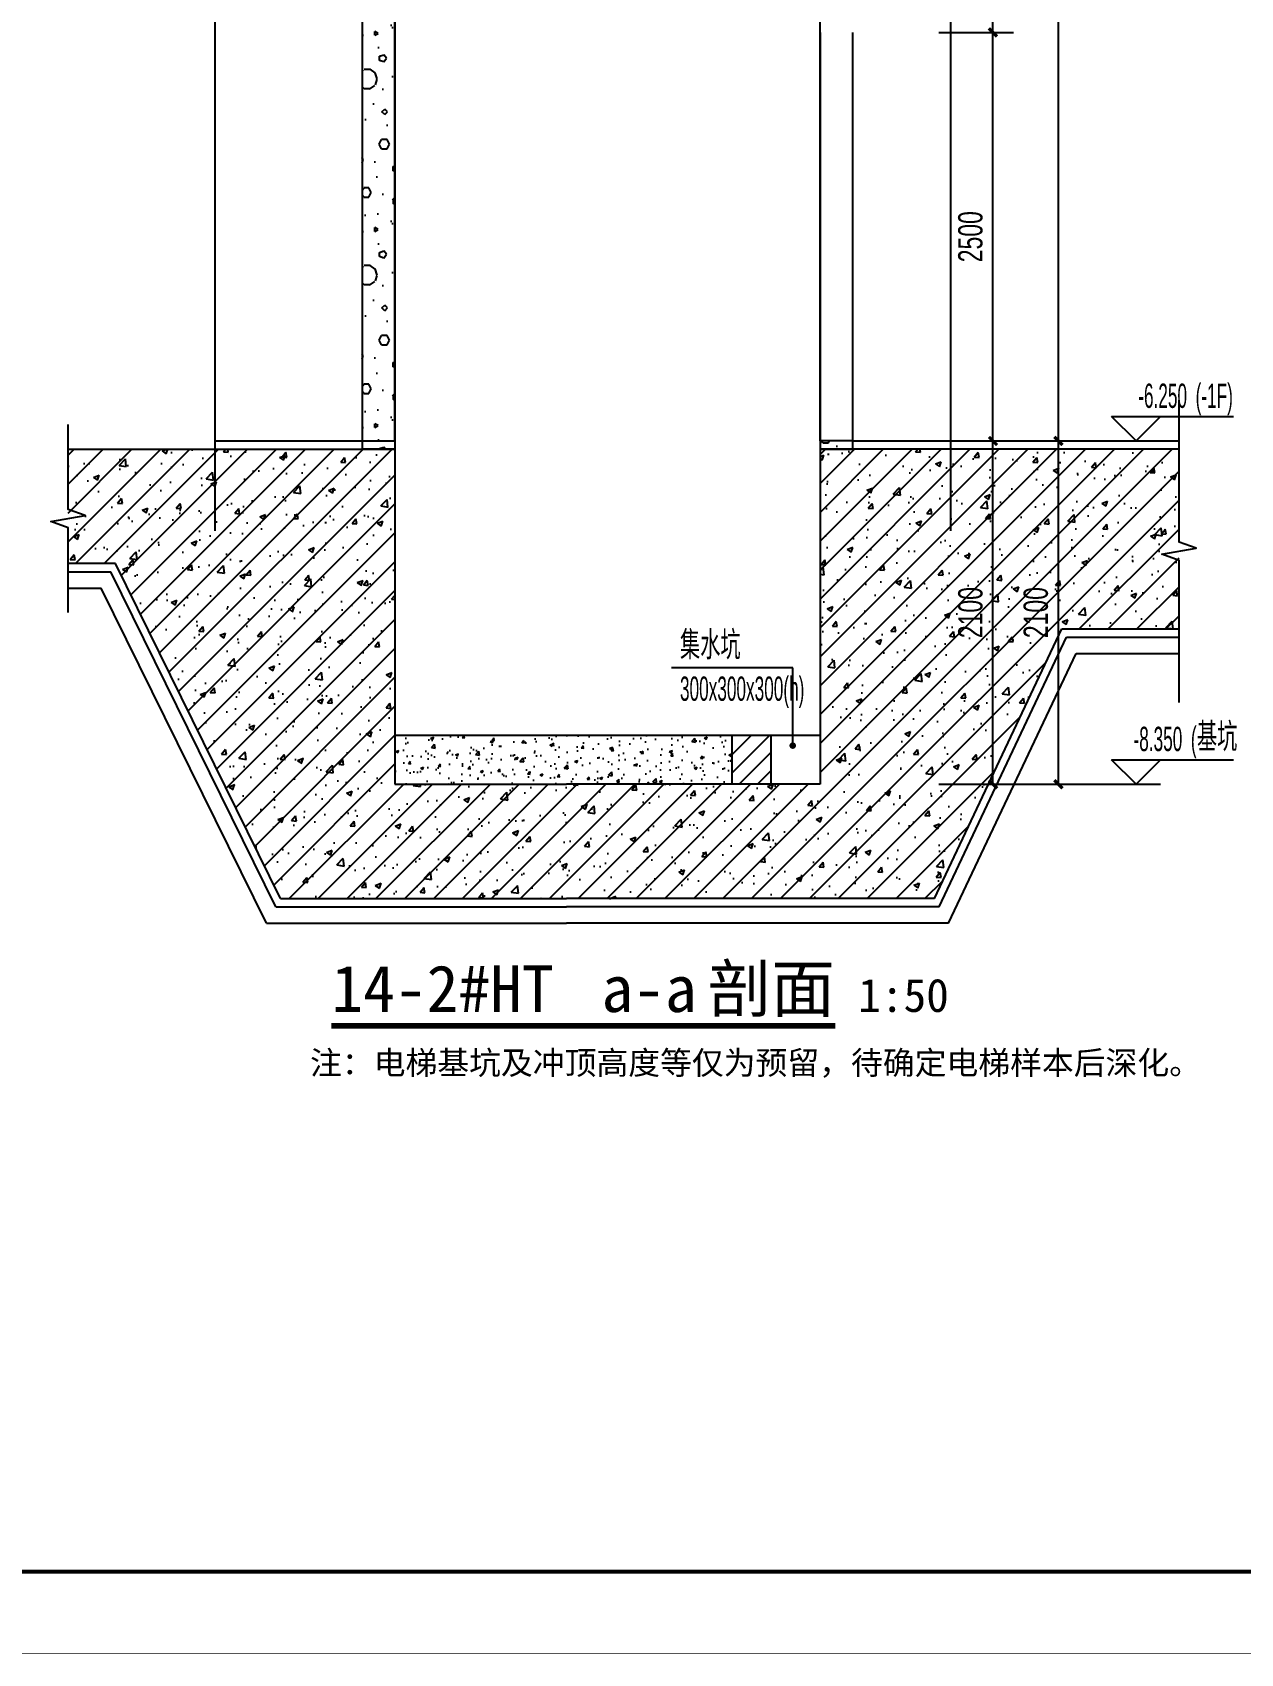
# Model space of a CAD drawing. Extents: x -26219 to 315419, y -160410 to -120810.
# Drawn here: x 302892 to 310283, y -156064 to -146144 of the extents above; entities that cross this region are included whole.
import ezdxf
from ezdxf.xclip import XClip

# ---------------------------------------------------------------- set-up
doc = ezdxf.new("R2010")
doc.units = 0
doc.header["$LTSCALE"] = 1000
doc.header["$MEASUREMENT"] = 0
doc.header["$XCLIPFRAME"] = 0
doc.linetypes.add('104-14# 核心筒$2$DOTE', pattern=[2.42, 2, -0.2, 0.02, -0.2])
for name, color, linetype in [('01-标注_尺寸', 124, 'Continuous'), ('01-标注_标高', 200, 'Continuous'), ('01-标注_符号', 200, 'Continuous'), ('02-TEXT_标注', 130, 'Continuous'), ('05-填充_天正', 26, 'Continuous'), ('104-14# 核心筒$2$A_AXIS-轴线', 36, '104-14# 核心筒$2$DOTE'), ('A-C_窗', 140, 'Continuous'), ('A-SUR_保温', 222, 'Continuous'), ('A_STR-砌块墙', 121, 'Continuous'), ('A_STR-砼柱', 51, 'Continuous'), ('DIM_SYMB', 3, 'Continuous'), ('建-标注-文本', 254, 'Continuous'), ('建-标注-符号', 75, 'Continuous'), ('建-标注-索引', 75, 'Continuous')]:
    doc.layers.add(name, color=color, linetype=linetype)
doc.styles.add('_TCH_DIM', font='ros.shx', dxfattribs={"width": 0.75, "bigfont": 'jd.shx'})
doc.styles.add('_TCH_DIM_T3', font='ros.shx', dxfattribs={"width": 0.705882, "bigfont": 'jd.shx'})
doc.styles.get("Standard").update_dxf_attribs({"font": 'STXIHEI_0.TTF'})
doc.dimstyles.new('_TCH_ARCH&&50', dxfattribs={"dimtxt": 148.75, "dimasz": 50, "dimexe": 125, "dimexo": 150, "dimgap": 63.125, "dimtad": 1, "dimdec": 0, "dimzin": 0, "dimdsep": 46, "dimtxsty": '_TCH_DIM_T3', "dimblk": 'ARCHTICK', "dimcen": 0.09, "dimclrt": 7, "dimazin": 2, "dimtfac": 1, "dimtdec": 0, "dimtix": 1, "dimtmove": 2, "dimatfit": 3, "dimfxl": 0, "dimtolj": 1, "dimtzin": 0, "dimarcsym": 0})
pattern_1 = [(0, (177, -183), (300, 600), [0, -600]), (0, (-174, -264), (300, 600), [0, -600]), (0, (21, -270), (300, 600), [0, -600]), (0, (234, -93), (300, 600), [0, -600]), (0, (-15, -300), (300, 600), [0, -600]), (0, (294, 285), (300, 600), [0, -600]), (0, (111, 237), (300, 600), [0, -600]), (0, (207, 162), (300, 600), [0, -600]), (0, (-282, 150), (300, 600), [0, -600]), (0, (12, 123), (300, 600), [0, -600]), (0, (-102, -30), (300, 600), [0, -600]), (0, (-96, -255), (300, 600), [0, -600]), (0, (129, -279), (300, 600), [0, -600]), (0, (294, -15), (300, 600), [0, -600]), (0, (-267, -108), (300, 600), [0, -600]), (0, (-216, -6), (300, 600), [0, -600]), (0, (18, -48), (300, 600), [0, -600]), (0, (-66, -135), (300, 600), [0, -600]), (0, (-114, 63), (300, 600), [0, -600]), (0, (-39, 288), (300, 600), [0, -600]), (0, (-243, -234), (300, 600), [0, -600]), (0, (87, 165), (300, 600), [0, -600]), (0, (-192, 174), (300, 600), [0, -600]), (0, (-240, 252), (300, 600), [0, -600]), (130.601294, (257.143, 97.143), (-1499.9999834, 1800.000008), [26.3416, -11037.111]), (18.43495, (214.29, 108.57), (1499.999994, 599.999996), [27.1052, -3767.6279]), (90, (214.3, 82.86), (300, 600), [25.7143, -1174.2857]), (161.56505, (240, 74.29), (-1500.000008, 599.999955), [27.1052, -3767.6279]), (53.130102, (240, 74.29), (300, 600), [28.5714, -2971.4285]), (135, (262.86, -231.43), (-300.00004, 599.99996), [24.2437, -1672.8126]), (45, (228.57, -231.43), (300, 600), [24.2437, -1672.8126]), (135, (245.71, -248.57), (-300.00004, 599.99996), [24.2437, -1672.8126]), (45, (245.71, -248.57), (300, 600), [24.2437, -1672.8126]), (116.56505, (-25.7, 171.43), (-5e-05, 1200), [31.9438, -638.8765]), (180, (-40, 200), (-300, 600), [34.2857, -565.7142]), (63.43495, (-88.57, 171.43), (3e-06, 1200), [31.9438, -638.8765]), (116.56505, (-74.3, 142.86), (-5e-05, 1200), [31.9438, -638.8765]), (0, (-74.3, 142.86), (300, 600), [34.2857, -565.7142]), (63.43495, (-40, 142.86), (3e-06, 1200), [31.9438, -638.8765]), (107.102728, (200, -31.429), (-899.9999656, 3000.0000048), [38.8613, -16282.9025]), (143.972626, (188.57, 5.714), (-5699.999928, 4199.999995), [38.8613, -8122.02]), (180, (157.14, 28.6), (-300, 600), [37.1429, -562.8571]), (36.027373, (88.57, 5.714), (5699.999958, 4199.999955), [38.8613, -8122.02]), (71.56505, (77.14, -28.57), (900.000005, 2999.999995), [36.1403, -3758.5928]), (107.102728, (88.571, -65.714), (-899.9999656, 3000.0000048), [38.8613, -16282.9025]), (143.972626, (120, -88.57), (-5699.999928, 4199.999995), [38.8613, -8122.02]), (0, (120, -88.6), (300, 600), [37.1429, -562.8571]), (36.027373, (157.143, -88.57), (5699.999958, 4199.999955), [38.8613, -8122.02]), (71.56505, (188.57, -65.71), (900.000005, 2999.999995), [36.1403, -3758.5928]), (150.255118, (205.714, 248.57), (-900.000002, 599.999993), [23.035, -4814.3196]), (90, (185.7, 237.14), (300, 600), [22.8571, -1177.1427]), (29.744881, (185.714, 237.14), (900, 599.999997), [23.035, -4814.3196]), (116.56505, (65.7, -177.14), (-5e-05, 1200), [31.9438, -638.8765]), (168.690067, (51.43, -148.57), (-2700.000002, 599.999985), [29.1373, -6089.6855]), (41.185925, (0, -162.857), (7499.9999546, 6599.9999423), [30.3718, -12725.802]), (90, (0, -191.43), (300, 600), [28.5714, -1171.4285]), (138.814074, (22.857, -211.429), (-7499.9998667, 6600.000042), [30.3718, -12725.802]), (16.699244, (22.857, -211.429), (9899.9999255, 2999.9999686), [29.8295, -12498.5375]), (60.945396, (51.43, -202.857), (299.9999992, 599.9999947), [29.4161, -12325.3395]), (109.983106, (-185.714, 74.286), (-1500.0000056, 4199.9999889), [33.442, -14012.1975]), (155.556045, (-197.143, 105.714), (-3900.0000149, 1799.9999626), [34.523, -14465.1315]), (24.443955, (-260, 105.714), (3900.000002, 1799.9999913), [34.523, -14465.1315]), (70.016893, (-271.429, 74.286), (1500.0000045, 4199.9999896), [33.442, -14012.1975]), (109.983106, (-260, 42.857), (-1500.0000056, 4199.9999889), [33.442, -14012.1975]), (160.016893, (-228.57, 31.43), (-1500.000001, 599.999973), [33.442, -6989.3775]), (19.983107, (-228.57, 31.43), (1499.999992, 599.999999), [33.442, -6989.3775]), (70.016893, (-197.143, 42.857), (1500.0000045, 4199.9999896), [33.442, -14012.1975]), (122.005383, (37.14, 20), (-300.00004, 599.999969), [26.9542, -5633.434]), (18.43495, (-2.86, 34.29), (1499.999994, 599.999996), [27.1052, -3767.6279]), (90, (-2.86, 8.57), (300, 600), [25.7143, -1174.2857]), (161.56505, (22.86, 0), (-1500.000008, 599.999955), [27.1052, -3767.6279]), (54.462322, (22.857, 0), (2099.999997, 2999.9999955), [24.5781, -10298.2115]), (116.56505, (-137.14, -125.7), (-5e-05, 1200), [31.9438, -638.8765]), (180, (-151.4, -97.14), (-300, 600), [31.4286, -568.5714]), (59.036243, (-200, -125.714), (300.000001, 599.999997), [33.3197, -6963.822]), (120.963756, (-182.857, -154.286), (-300.000041, 599.9999724), [33.3197, -6963.822]), (0, (-182.86, -154.3), (300, 600), [31.4286, -568.5714]), (63.43495, (-151.43, -154.3), (3e-06, 1200), [31.9438, -638.8765])]

# ---------------------------------------------------------------- blocks, each defined once
blk = doc.blocks.new('图框-A1')
for points, const_width in [([(0, 0), (841, 0), (841, 594), (0, 594)], 0.05), ([(766, 584), (25, 584), (25, 10), (766, 10)], 0.5)]:
    blk.add_lwpolyline(points, close=True, dxfattribs=dict(const_width=const_width))
blk = doc.blocks.new('104-14# 核心筒')
at = {"layer": '104-14# 核心筒$2$A_AXIS-轴线'}
for p, q in [((-24839, 11750), (120259.9, 11750)), ((-24839, 7700), (120259.9, 7700))]:
    blk.add_line(p, q, dxfattribs=at)
blk = doc.blocks.new('_ArchTick')
at = {"color": 0, "linetype": 'ByBlock', "const_width": 0.4}
blk.add_lwpolyline([(-0.5, -0.5), (0.5, 0.5)], dxfattribs=at)
blk = doc.blocks.new('*D963')
at = {"layer": '01-标注_尺寸', "color": 0, "lineweight": -2, "transparency": 16777216}
for p, q in [((308835.8, -148644.1), (309293, -148644.1)), ((309168, -150744.1), (309168, -148644.1)), ((308835.8, -150744.1), (309293, -150744.1))]:
    blk.add_line(p, q, dxfattribs=at)
at = {"layer": 'Defpoints', "color": 0, "transparency": 16777216}
for p in [(308685.8, -148644.1), (309168, -148644.1), (308685.8, -150744.1)]:
    blk.add_point(p, dxfattribs=at)
at = {"layer": '01-标注_尺寸', "color": 0, "lineweight": -2, "transparency": 16777216, "xscale": 50, "yscale": 50, "zscale": 50}
for p, rotation in [((309168, -148644.1), 90), ((309168, -150744.1), 270)]:
    blk.add_blockref('_ArchTick', p, dxfattribs=dict(at, rotation=rotation))
at = {"layer": '01-标注_尺寸', "color": 7, "transparency": 16777216, "insert": (309030.5, -149694.1), "char_height": 148.75, "attachment_point": 5, "rotation": 90, "style": '_TCH_DIM_T3'}
blk.add_mtext('\\A1;2100', dxfattribs=at)
blk = doc.blocks.new('*D964')
at = {"layer": '01-标注_尺寸', "color": 0, "lineweight": -2, "transparency": 16777216}
for p, q in [((308835.8, -142394.1), (309293, -142394.1)), ((309168, -148644.1), (309168, -142394.1)), ((308835.8, -148644.1), (309293, -148644.1))]:
    blk.add_line(p, q, dxfattribs=at)
at = {"layer": 'Defpoints', "color": 0, "transparency": 16777216}
for p in [(308685.8, -142394.1), (309168, -142394.1), (308685.8, -148644.1)]:
    blk.add_point(p, dxfattribs=at)
at = {"layer": '01-标注_尺寸', "color": 0, "lineweight": -2, "transparency": 16777216, "xscale": 50, "yscale": 50, "zscale": 50}
for p, rotation in [((309168, -142394.1), 90), ((309168, -148644.1), 270)]:
    blk.add_blockref('_ArchTick', p, dxfattribs=dict(at, rotation=rotation))
at = {"layer": '01-标注_尺寸', "color": 7, "transparency": 16777216, "insert": (309030.5, -145519.1), "char_height": 148.75, "attachment_point": 5, "rotation": 90, "style": '_TCH_DIM_T3'}
blk.add_mtext('\\A1;6250', dxfattribs=at)
blk = doc.blocks.new('*D1036')
at = {"layer": '01-标注_尺寸', "color": 0, "lineweight": -2, "transparency": 16777216}
for p, q in [((308435.8, -148644.1), (308893, -148644.1)), ((308768, -150744.1), (308768, -148644.1)), ((308435.8, -150744.1), (308893, -150744.1))]:
    blk.add_line(p, q, dxfattribs=at)
at = {"layer": 'Defpoints', "color": 0, "transparency": 16777216}
for p in [(308285.8, -148644.1), (308768, -148644.1), (308285.8, -150744.1)]:
    blk.add_point(p, dxfattribs=at)
at = {"layer": '01-标注_尺寸', "color": 0, "lineweight": -2, "transparency": 16777216, "xscale": 50, "yscale": 50, "zscale": 50}
for p, rotation in [((308768, -148644.1), 90), ((308768, -150744.1), 270)]:
    blk.add_blockref('_ArchTick', p, dxfattribs=dict(at, rotation=rotation))
at = {"layer": '01-标注_尺寸', "color": 7, "transparency": 16777216, "insert": (308630.5, -149694.1), "char_height": 148.75, "attachment_point": 5, "rotation": 90, "style": '_TCH_DIM_T3'}
blk.add_mtext('\\A1;2100', dxfattribs=at)
blk = doc.blocks.new('*D1037')
at = {"layer": '01-标注_尺寸', "color": 0, "lineweight": -2, "transparency": 16777216}
for p, q in [((308435.8, -146144.1), (308893, -146144.1)), ((308768, -148644.1), (308768, -146144.1)), ((308435.8, -148644.1), (308893, -148644.1))]:
    blk.add_line(p, q, dxfattribs=at)
at = {"layer": 'Defpoints', "color": 0, "transparency": 16777216}
for p in [(308285.8, -146144.1), (308768, -146144.1), (308285.8, -148644.1)]:
    blk.add_point(p, dxfattribs=at)
at = {"layer": '01-标注_尺寸', "color": 0, "lineweight": -2, "transparency": 16777216, "xscale": 50, "yscale": 50, "zscale": 50}
for p, rotation in [((308768, -146144.1), 90), ((308768, -148644.1), 270)]:
    blk.add_blockref('_ArchTick', p, dxfattribs=dict(at, rotation=rotation))
at = {"layer": '01-标注_尺寸', "color": 7, "transparency": 16777216, "insert": (308630.5, -147394.1), "char_height": 148.75, "attachment_point": 5, "rotation": 90, "style": '_TCH_DIM_T3'}
blk.add_mtext('\\A1;2500', dxfattribs=at)
blk = doc.blocks.new('*D1038')
at = {"layer": '01-标注_尺寸', "color": 0, "lineweight": -2, "transparency": 16777216}
for p, q in [((308435.8, -142394.1), (308893, -142394.1)), ((308768, -146144.1), (308768, -142394.1)), ((308435.8, -146144.1), (308893, -146144.1))]:
    blk.add_line(p, q, dxfattribs=at)
at = {"layer": 'Defpoints', "color": 0, "transparency": 16777216}
for p in [(308285.8, -142394.1), (308768, -142394.1), (308285.8, -146144.1)]:
    blk.add_point(p, dxfattribs=at)
at = {"layer": '01-标注_尺寸', "color": 0, "lineweight": -2, "transparency": 16777216, "xscale": 50, "yscale": 50, "zscale": 50}
for p, rotation in [((308768, -142394.1), 90), ((308768, -146144.1), 270)]:
    blk.add_blockref('_ArchTick', p, dxfattribs=dict(at, rotation=rotation))
at = {"layer": '01-标注_尺寸', "color": 7, "transparency": 16777216, "insert": (308630.5, -144269.1), "char_height": 148.75, "attachment_point": 5, "rotation": 90, "style": '_TCH_DIM_T3'}
blk.add_mtext('\\A1;3750', dxfattribs=at)

msp = doc.modelspace()

# ---------------------------------------------------------------- hatches: boundary and pattern name
at = {"layer": '05-填充_天正'}
h = msp.add_hatch(dxfattribs=at)
h.set_pattern_fill('加气混凝土', color=256, scale=50, style=0)
h.set_pattern_definition(pattern_1)
h.paths.add_polyline_path([(305109.8, -143094.1), (304909.8, -143094.1), (304909.8, -148694.1), (305109.8, -148694.1)])
h = msp.add_hatch(dxfattribs=at)
h.set_pattern_fill('钢筋混凝土', color=256, scale=50, style=0)
h.set_pattern_definition([(45, (0, 0), (-88.388348, 88.388348), []), (50, (0, 0), (358.6301, -31.37607), [37.5, -412.5]), (355, (0, 0), (-69.37567, 376.09607), [30, -330]), (100.4514, (29.9, -2.6), (289.2547, 344.71977), [31.8701, -350.57106]), (46.1842, (0, 100), (533.6205, -82.7595), [56.25, -618.75]), (96.6356, (44.47, 93.1), (467.33135, 487.0589), [47.80514, -525.8565]), (351.1842, (0, 100), (467.331, 487.0593), [45, -495]), (21, (50, 75), (298.45353, -201.30945), [37.5, -412.5]), (326, (50, 75), (121.65767, 362.57502), [30, -330]), (71.4514, (74.87, 58.22), (420.1113, 161.26525), [31.8701, -350.57106]), (37.5, (0, 0), (6.07993, 166.446927), [0, -326, 0, -335, 0, -331.25]), (7.5, (0, 0), (131.53477, 197.20586), [0, -191, 0, -318.5, 0, -126.25]), (327.5, (-111.5, 0), (266.91122, -11.277436), [0, -125, 0, -390, 0, -517.5]), (317.5, (-161.5, 0), (291.59308, 50.05249), [0, -162.5, 0, -259, 0, -367.5])])
h.paths.add_polyline_path([(309906.2, -148694.1), (307709.8, -148694.1), (307709.8, -150744.1), (305109.8, -150744.1), (305109.8, -148694.1), (303109.8, -148694.1), (303109.8, -149394.1), (303399.5, -149394.1), (304409.8, -151444.1), (308409.8, -151444.1), (309189.2, -149794.1), (309906.2, -149794.1)])
h = msp.add_hatch(dxfattribs=at)
h.set_pattern_fill('加气混凝土', color=256, scale=50, style=0)
h.set_pattern_definition(pattern_1)
h.paths.add_polyline_path([(307909.8, -148694.1), (307909.8, -148644.1), (307709.8, -148644.1), (307709.8, -148694.1)])
h = msp.add_hatch(dxfattribs=at)
h.set_pattern_fill('AR-CONC', color=256, scale=100)
h.set_pattern_definition([(50, (7086.12, -850), (182.18467, -15.939086), [19.05, -209.55]), (355, (7086.12, -850), (-35.24283, 191.05664), [15.24, -167.64]), (100.451, (7101.3, -851.33), (146.9425, 175.11669), [16.19, -178.09]), (46.1842, (7086.12, -799.2), (271.07904, -42.04233), [28.575, -314.325]), (96.6356, (7108.7, -802.7), (237.40423, 247.42556), [24.285, -267.135]), (351.184, (7086.12, -799.2), (237.4046, 247.42512), [22.86, -251.46]), (21, (7111.52, -811.9), (151.61488, -102.26552), [19.05, -209.55]), (326, (7111.52, -811.9), (61.80203, 184.18797), [15.24, -167.64]), (71.4514, (7124.16, -820.42), (213.41649, 81.92286), [16.19, -178.09]), (37.5, (7086.12, -850), (3.088603, 84.555039), [0, -165.608, 0, -170.18, 0, -168.275]), (7.5, (7086.12, -850), (66.819663, 100.180575), [0, -97.028, 0, -161.798, 0, -64.135]), (327.5, (7029.48, -850), (135.590595, -5.728744), [0, -63.5, 0, -198.12, 0, -262.89]), (317.5, (7004.08, -850), (148.12918, 25.42649), [0, -82.55, 0, -131.572, 0, -186.69])])
h.paths.add_polyline_path([(305109.8, -150744.1), (305109.8, -150444.1), (307169.8, -150444.1), (307169.8, -150744.1)])
h = msp.add_hatch(dxfattribs=at)
h.set_pattern_fill('ANSI31', color=256, scale=50)
h.set_pattern_definition([(45, (7086.12, -850), (-56.1266, 56.1266), [])])
h.paths.add_polyline_path([(307169.8, -150444.1), (307409.8, -150444.1), (307409.8, -150744.1), (307169.8, -150744.1)])

# ---------------------------------------------------------------- linework, layer by layer
for p, q in [((305109.8, -148644.1), (305109.8, -128294.1)), ((307709.8, -148644.1), (307709.8, -128294.1))]:
    msp.add_line(p, q)
at = {"layer": '01-标注_标高'}
for p, q in [((309643, -148644.1), (309493, -148494.1)), ((309493, -148494.1), (310239.9, -148494.1)), ((309643, -148644.1), (309793, -148494.1)), ((309293, -148644.1), (309793, -148644.1)), ((309643, -150744.1), (309493, -150594.1)), ((309493, -150594.1), (310239.9, -150594.1)), ((309643, -150744.1), (309793, -150594.1)), ((309293, -150744.1), (309793, -150744.1))]:
    msp.add_line(p, q, dxfattribs=at)
at = {"layer": '01-标注_符号'}
for points in [[(304009.8, -149194.1), (304009.8, -138650.3), (303904.8, -138612.1), (304114.8, -138575.1), (304009.8, -138537.8), (304009.8, -127994.1)], [(308509.8, -149194.1), (308509.8, -138650.3), (308404.8, -138612.1), (308614.8, -138575.1), (308509.8, -138537.8), (308509.8, -127994.1)]]:
    msp.add_lwpolyline(points, dxfattribs=at)
at = {"layer": 'A-C_窗'}
for p, q in [((307709.8, -146144.1), (307709.8, -148644.1)), ((307909.8, -148644.1), (307909.8, -146144.1))]:
    msp.add_line(p, q, dxfattribs=at)
at = {"layer": 'A-SUR_保温'}
for p, q in [((304009.8, -148644.1), (305109.8, -148644.1)), ((307909.8, -148644.1), (309906.2, -148644.1))]:
    msp.add_line(p, q, dxfattribs=at)
msp.add_lwpolyline([(307409.8, -150444.1), (307709.8, -150444.1)], dxfattribs=at)
at = {"layer": 'A_STR-砌块墙'}
for p, q in [((304909.8, -143094.1), (304909.8, -148694.1)), ((305109.8, -143094.1), (305109.8, -148694.1)), ((305109.8, -148694.1), (304909.8, -148694.1)), ((307909.8, -148644.1), (307709.8, -148644.1)), ((307709.8, -148644.1), (307709.8, -148694.1)), ((307709.8, -148694.1), (307909.8, -148694.1)), ((307909.8, -148694.1), (307909.8, -148644.1))]:
    msp.add_line(p, q, dxfattribs=at)
at = {"layer": 'A_STR-砼柱'}
for p, q in [((303109.8, -148694.1), (305109.8, -148694.1)), ((305109.8, -148694.1), (305109.8, -150744.1)), ((309906.2, -148694.1), (307709.8, -148694.1)), ((307709.8, -148694.1), (307709.8, -150744.1)), ((303399.5, -149394.1), (303109.8, -149394.1)), ((303109.8, -149444.1), (303370.6, -149444.1)), ((304381, -151494.1), (303370.6, -149444.1)), ((304409.8, -151444.1), (303399.5, -149394.1)), ((303109.8, -149544.1), (303312.9, -149544.1)), ((304323.2, -151594.1), (303312.9, -149544.1)), ((308409.8, -151444.1), (309189.2, -149794.1)), ((308438.7, -151494.1), (309218.1, -149844.1)), ((309189.2, -149794.1), (309906.2, -149794.1)), ((309218.1, -149844.1), (309906.2, -149844.1)), ((308496.4, -151594.1), (309275.9, -149944.1)), ((309275.9, -149944.1), (309906.2, -149944.1)), ((305109.8, -150744.1), (306159.8, -150744.1)), ((307709.8, -150744.1), (306159.8, -150744.1)), ((304409.8, -151444.1), (306159.8, -151444.1)), ((308409.8, -151444.1), (306159.8, -151444.1)), ((304381, -151494.1), (306159.8, -151494.1)), ((308438.7, -151494.1), (306159.8, -151494.1)), ((304323.2, -151594.1), (306159.8, -151594.1)), ((308496.4, -151594.1), (306159.8, -151594.1))]:
    msp.add_line(p, q, dxfattribs=at)
for points in [[(305109.8, -150444.1), (307409.8, -150444.1)], [(307169.8, -150444.1), (307169.8, -150744.1)], [(307409.8, -150444.1), (307409.8, -150744.1)]]:
    msp.add_lwpolyline(points, dxfattribs=at)
at = {"layer": 'DIM_SYMB', "const_width": 35}
msp.add_lwpolyline([(304721, -152223.5), (307803.5, -152223.5)], dxfattribs=at)
at = {"layer": '建-标注-符号'}
for points in [[(309906.2, -150244.1), (309906.2, -149375.3), (309801.2, -149337.1), (310011.2, -149300.1), (309906.2, -149262.8), (309906.2, -148394.1)], [(303109.8, -149694.1), (303109.8, -149175.3), (303004.8, -149137.1), (303214.8, -149100.1), (303109.8, -149062.8), (303109.8, -148544.1)]]:
    msp.add_lwpolyline(points, dxfattribs=at)
at = {"layer": '建-标注-索引'}
for p, q in [((307542.8, -150032.7), (306800.7, -150032.7)), ((307542.8, -150508), (307542.8, -150032.7))]:
    msp.add_line(p, q, dxfattribs=at)
at = {"layer": '建-标注-索引', "const_width": 20}
msp.add_lwpolyline([(307542.8, -150518, 1), (307542.8, -150498, 1)], format="xyb", close=True, dxfattribs=at)

# ---------------------------------------------------------------- block references
at = {"xscale": 50, "yscale": 50, "zscale": 50}
msp.add_blockref('图框-A1', (273367.6, -156062.5), dxfattribs=at)
ref = msp.add_blockref('104-14# 核心筒', (201591, -159600))
XClip(ref).set_block_clipping_path([(32000, 6700), (42400, 18198.7390783391)])

# ---------------------------------------------------------------- texts
at = {"layer": '02-TEXT_标注', "style": '_TCH_DIM'}
for s, height, width, p in [('-6.250', 148.75, 0.529412, (309656.5, -148441.6)), ('(-1F)', 148.75, 0.529412, (310007.6, -148441.6)), ('基坑', 173.64, 0.75, (310015.4, -150541.6)), ('-8.350', 148.75, 0.529412, (309627.6, -150541.6)), ('(', 148.8, 0.529412, (309978.7, -150541.6))]:
    msp.add_text(s, height=height, dxfattribs=dict(at, width=width)).set_placement(p)
at = {"layer": '02-TEXT_标注'}
msp.add_text('注：电梯基坑及冲顶高度等仅为预留，待确定电梯样本后深化。', height=142.713, dxfattribs=at).set_placement((304590.2, -152520.2))
at = {"layer": '建-标注-文本', "style": '_TCH_DIM'}
for s, height, width, p in [('集水坑', 173.64, 0.75, (306853.2, -149980.2)), ('300x300x300(h)', 148.75, 0.529412, (306853.2, -150233.9))]:
    msp.add_text(s, height=height, dxfattribs=dict(at, width=width)).set_placement(p)
at = {"layer": '建-标注-文本'}
for s, height, p in [('14-2#HT', 285.43, (304721, -152137.7)), ('剖面', 285.43, (307021.6, -152137.7)), ('a-a', 285.43, (306372.8, -152137.7)), ('1:50', 203.88, (307943.5, -152137.7))]:
    msp.add_text(s, height=height, dxfattribs=at).set_placement(p)

# ---------------------------------------------------------------- dimensions: what is measured, and where the dimension line sits
at = {"layer": '01-标注_尺寸'}
for p1, p2, picture, middle in [((308285.8, -146144.1), (308285.8, -142394.1), '*D1038', (308630.5, -144269.1)), ((308685.8, -148644.1), (308685.8, -142394.1), '*D964', (309030.5, -145519.1)), ((308285.8, -148644.1), (308285.8, -146144.1), '*D1037', (308630.5, -147394.1)), ((308285.8, -150744.1), (308285.8, -148644.1), '*D1036', (308630.5, -149694.1)), ((308685.8, -150744.1), (308685.8, -148644.1), '*D963', (309030.5, -149694.1))]:
    dim = msp.add_aligned_dim(p1=p1, p2=p2, distance=-482.2, dimstyle='_TCH_ARCH&&50', dxfattribs=at)
    dim.commit()
    dim.dimension.update_dxf_attribs({"geometry": picture, "text_midpoint": middle})

doc.saveas('drawing.dxf')
